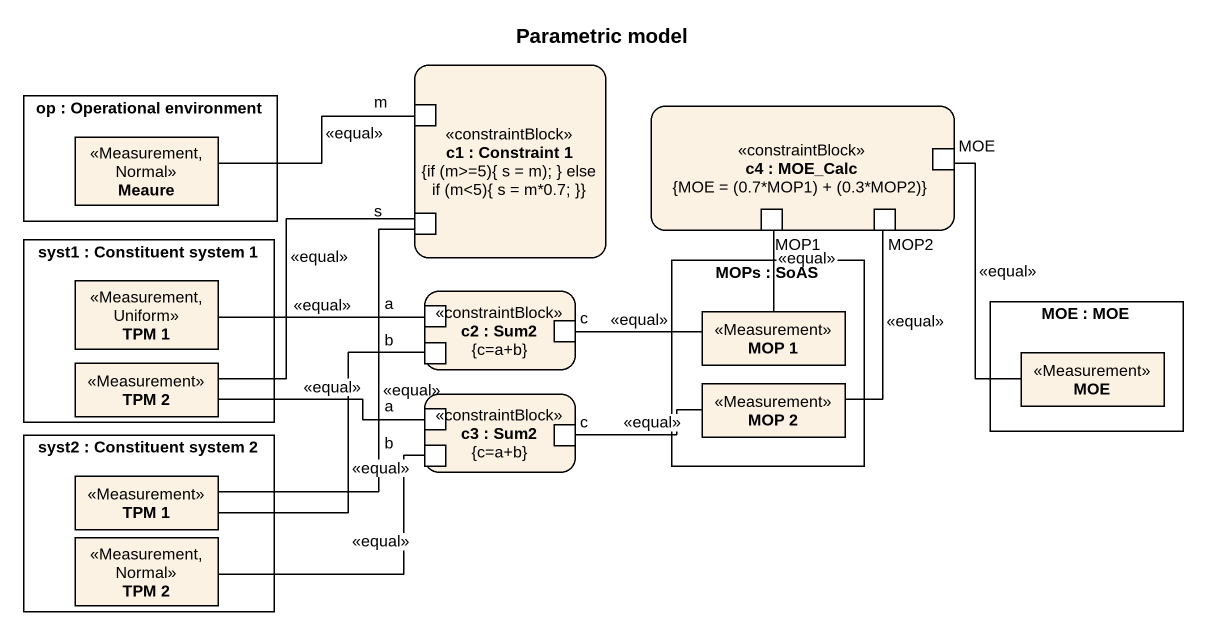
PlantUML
@startuml
title Parametric model
rectangle "c1 : Constraint 1\n{if (m>=5){ s = m); } else if (m<5){ s = m*0.7; }}" as c1 <<constraintBlock>> {
  port m
  port s
}
rectangle "op : Operational environment" as op {
  rectangle Meaure <<Measurement, Normal>>
}
rectangle "c4 : MOE_Calc\n{MOE = (0.7*MOP1) + (0.3*MOP2)}" as c4 <<constraintBlock>> {
  port MOP1
  port MOP2
  port MOE
}
rectangle "syst1 : Constituent system 1" as syst1 {
  rectangle "TPM 1" as TPM_1 <<Measurement, Uniform>>
  rectangle "TPM 2" as TPM_2 <<Measurement>>
}
rectangle "MOPs : SoAS" as MOPs {
  rectangle "MOP 1" as MOP_1 <<Measurement>>
  rectangle "MOP 2" as MOP_2 <<Measurement>>
}
rectangle "c2 : Sum2\n{c=a+b}" as c2 <<constraintBlock>> {
  port a
  port c
  port b
}
rectangle "MOE : MOE" as MOE_2 {
  rectangle "MOE" as MOE_3 <<Measurement>>
}
rectangle "c3 : Sum2\n{c=a+b}" as c3 <<constraintBlock>> {
  port "a" as a_2
  port "b" as b_2
  port "c" as c_2
}
rectangle "syst2 : Constituent system 2" as syst2 {
  rectangle "TPM 1" as TPM_1_2 <<Measurement>>
  rectangle "TPM 2" as TPM_2_2 <<Measurement, Normal>>
}
m -left- Meaure : <<equal>>
MOP1 -- MOP_1 : <<equal>>
MOP2 -- MOP_2 : <<equal>>
MOE -- MOE_3 : <<equal>>
s -left- TPM_2 : <<equal>>
s -- TPM_1_2 : <<equal>>
a -left- TPM_1 : <<equal>>
c -right- MOP_1 : <<equal>>
b -left- TPM_1_2 : <<equal>>
a_2 -left- TPM_2 : <<equal>>
b_2 -left- TPM_2_2 : <<equal>>
c_2 -right- MOP_2 : <<equal>>
@enduml
